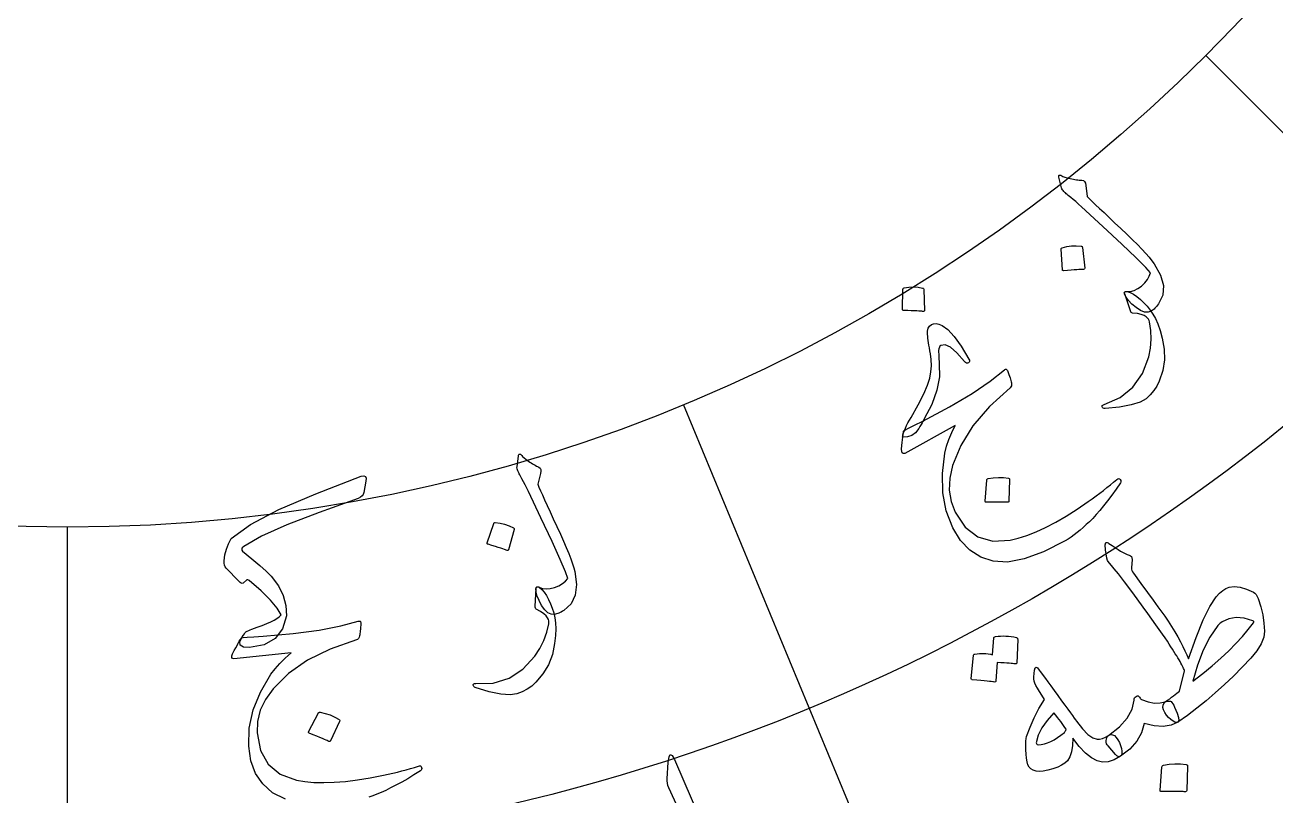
# Model space of a CAD drawing. Header units: millimetres. Extents: x -65 to 65, y -65 to 74.
# Drawn here: x -0.58 to 16.41, y -25.51 to -15.04 of the extents above; entities that cross this region are included whole.
import ezdxf

# ---------------------------------------------------------------- set-up
doc = ezdxf.new("R2010")
doc.units = ezdxf.units.MM
for name, color, linetype in [('CUT_OUTER', 1, 'Continuous'), ('ENGRAVE', 7, 'Continuous'), ('ENGRAVE_FINE', 8, 'Continuous'), ('GUIDE', 3, 'Continuous'), ('TEXT', 5, 'Continuous')]:
    doc.layers.add(name, color=color, linetype=linetype)

msp = doc.modelspace()

# ---------------------------------------------------------------- linework, layer by layer
at = {"layer": 'CUT_OUTER'}
msp.add_arc((0.0001, -0.0001), 64.9999, 179.965066, 0.000048, dxfattribs=at)
at = {"layer": 'ENGRAVE'}
for radius in [57.525, 48.6086, 39.6922, 30.7759, 21.8595]:
    msp.add_circle((0, 0), radius, dxfattribs=at)
at = {"layer": 'ENGRAVE_FINE'}
for points in [[(21.7618, -21.7618), (15.457, -15.457)], [(11.7774, -28.4332), (8.3653, -20.1955)], [(0, -30.7759), (0, -21.8595)]]:
    msp.add_lwpolyline(points, dxfattribs=at)
for radius in [53.0668, 44.1504, 35.2341, 26.3177]:
    msp.add_circle((0, 0), radius, dxfattribs=at)
at = {"layer": 'GUIDE'}
msp.add_circle((0, 0), 59.475, dxfattribs=at)
at = {"layer": 'TEXT'}
for points in [[(13.4666, -17.0819), (13.4731, -17.0788), (13.4811, -17.0787), (13.4904, -17.0816), (13.5012, -17.0875), (13.5176, -17.0963), (13.542, -17.1055), (13.5742, -17.1151), (13.6145, -17.1251), (13.6368, -17.1295), (13.6586, -17.1337), (13.6796, -17.1377), (13.7, -17.1414), (13.7198, -17.1445), (13.7389, -17.1469), (13.7574, -17.1484), (13.7753, -17.1492), (13.7951, -17.1544), (13.8108, -17.1682), (13.8222, -17.1905), (13.8294, -17.2214), (13.8466, -17.3685), (13.8769, -17.4), (13.9149, -17.4377), (13.9606, -17.4816), (14.0139, -17.5317), (14.0748, -17.5887), (14.1431, -17.6532), (14.2188, -17.7252), (14.3018, -17.8047), (14.385, -17.883), (14.4606, -17.956), (14.5286, -18.0237), (14.589, -18.0863), (14.6418, -18.1436), (14.6872, -18.1954), (14.7252, -18.2418), (14.7558, -18.2829), (14.8432, -18.4358), (14.8824, -18.5779), (14.873, -18.709), (14.8148, -18.829), (14.8032, -18.8455), (14.7914, -18.8607), (14.7793, -18.8745), (14.7669, -18.887), (14.7544, -18.8983), (14.7418, -18.9086), (14.7293, -18.9179), (14.7167, -18.9262), (14.6745, -18.9413), (14.626, -18.9384), (14.5714, -18.9172), (14.5106, -18.8778), (14.4529, -18.83), (14.4075, -18.7834), (14.3743, -18.7381), (14.3532, -18.6941), (14.3509, -18.6852), (14.3507, -18.6777), (14.3526, -18.6717), (14.3567, -18.667), (14.3632, -18.663), (14.3701, -18.6608), (14.3773, -18.6603), (14.3849, -18.6616), (14.4349, -18.6583), (14.4845, -18.6446), (14.5336, -18.6203), (14.5823, -18.5856), (14.6275, -18.5418), (14.6632, -18.4972), (14.6894, -18.4517), (14.7061, -18.4054), (14.6426, -18.3319), (14.513, -18.203), (14.3177, -18.0182), (14.0577, -17.7768), (13.7682, -17.5087), (13.73, -17.4729), (13.6929, -17.4398), (13.657, -17.4093), (13.6223, -17.3815), (13.6046, -17.3679), (13.5888, -17.3552), (13.5748, -17.3432), (13.5626, -17.3321), (13.5522, -17.3223), (13.5433, -17.3141), (13.5359, -17.3075), (13.53, -17.3025), (13.5181, -17.2903), (13.5089, -17.278), (13.5026, -17.2656), (13.4989, -17.2531), (13.4602, -17.1074), (13.4595, -17.099), (13.4603, -17.092), (13.4627, -17.0863), (13.4666, -17.0819)], [(13.491, -18.0861), (13.4917, -18.0806), (13.4946, -18.0755), (13.4996, -18.0707), (13.5069, -18.0663), (13.5699, -18.0507), (13.6336, -18.0415), (13.698, -18.0387), (13.7631, -18.0423), (13.7708, -18.0445), (13.7764, -18.0483), (13.7799, -18.0538), (13.7812, -18.0609), (13.8125, -18.3444), (13.8116, -18.3524), (13.8069, -18.3577), (13.7982, -18.3605), (13.7856, -18.3606), (13.7747, -18.3608), (13.7578, -18.3613), (13.7349, -18.3624), (13.706, -18.3639), (13.6708, -18.366), (13.6291, -18.3689), (13.5807, -18.3726), (13.5258, -18.3771), (13.5179, -18.3769), (13.5126, -18.3749), (13.5097, -18.371), (13.5093, -18.3652)], [(11.3441, -18.6273), (11.3452, -18.622), (11.3484, -18.6172), (11.3537, -18.613), (11.3611, -18.6095), (11.4236, -18.6009), (11.4863, -18.5987), (11.5491, -18.6029), (11.6122, -18.6135), (11.6196, -18.6165), (11.6247, -18.6208), (11.6277, -18.6266), (11.6284, -18.6338), (11.6371, -18.9164), (11.6356, -18.9241), (11.6306, -18.9289), (11.6219, -18.9307), (11.6096, -18.9295), (11.599, -18.9284), (11.5825, -18.9272), (11.5601, -18.9257), (11.5319, -18.9241), (11.4976, -18.9224), (11.4567, -18.9208), (11.4094, -18.9193), (11.3556, -18.9178), (11.348, -18.9168), (11.3429, -18.9142), (11.3404, -18.91), (11.3405, -18.9043)], [(14.3874, -18.6596), (14.4304, -18.674), (14.475, -18.6968), (14.5212, -18.728), (14.5689, -18.7677), (14.6151, -18.8121), (14.6589, -18.8599), (14.7003, -18.9111), (14.7392, -18.9658), (14.7732, -19.0256), (14.8057, -19.0997), (14.8367, -19.1882), (14.866, -19.2913), (14.8935, -19.442), (14.8961, -19.5898), (14.8736, -19.7343), (14.8258, -19.8756), (14.7923, -19.9434), (14.7511, -20.0062), (14.7023, -20.0638), (14.6458, -20.1162), (14.5648, -20.1629), (14.4447, -20.2008), (14.286, -20.2293), (14.0889, -20.2478), (14.0758, -20.2466), (14.065, -20.2428), (14.0565, -20.2365), (14.0503, -20.2275), (14.0481, -20.2178), (14.0517, -20.2089), (14.061, -20.201), (14.076, -20.194), (14.2931, -20.0992), (14.4672, -19.9593), (14.5971, -19.7755), (14.6818, -19.5488), (14.7048, -19.4281), (14.7142, -19.3082), (14.71, -19.1893), (14.6924, -19.0713), (14.6871, -19.0537), (14.678, -19.0366), (14.6651, -19.0198), (14.6484, -19.0035), (14.6212, -18.9863), (14.581, -18.972), (14.5276, -18.9607), (14.4612, -18.9522), (14.4527, -18.9493), (14.4451, -18.9431), (14.4387, -18.9337), (14.4332, -18.9208), (14.3557, -18.6921), (14.3534, -18.6832), (14.3532, -18.6758), (14.3552, -18.6697), (14.3592, -18.6651), (14.3657, -18.6611), (14.3726, -18.6588), (14.3798, -18.6583), (14.3874, -18.6596)], [(11.3394, -20.6358), (11.3453, -20.607), (11.3537, -20.577), (11.3645, -20.5458), (11.3779, -20.5134), (11.3936, -20.4797), (11.4117, -20.4444), (11.4319, -20.4076), (11.4545, -20.3692), (11.5521, -20.1967), (11.6265, -20.0502), (11.6786, -19.9299), (11.709, -19.8359), (11.7251, -19.7512), (11.732, -19.6677), (11.7297, -19.5853), (11.7184, -19.5041), (11.7108, -19.4646), (11.7039, -19.4268), (11.6978, -19.3906), (11.6924, -19.3561), (11.6878, -19.3238), (11.684, -19.2939), (11.681, -19.2666), (11.6789, -19.2419), (11.6799, -19.1968), (11.6888, -19.1595), (11.7056, -19.1302), (11.7303, -19.1087), (11.76, -19.0968), (11.7944, -19.0947), (11.8336, -19.1024), (11.8775, -19.1199), (11.9533, -19.1752), (12.039, -19.2698), (12.1345, -19.4039), (12.2396, -19.5775), (12.2476, -19.5941), (12.2496, -19.6084), (12.2454, -19.6202), (12.2351, -19.6297), (12.2215, -19.6348), (12.2077, -19.6335), (12.1936, -19.6257), (12.1791, -19.6114), (12.0769, -19.4924), (11.9894, -19.4163), (11.9164, -19.3833), (11.8577, -19.3932), (11.847, -19.4028), (11.8387, -19.4171), (11.8328, -19.4361), (11.8292, -19.4597), (11.8291, -19.4726), (11.8294, -19.4883), (11.83, -19.5069), (11.8309, -19.5283), (11.8322, -19.5526), (11.8338, -19.5798), (11.8358, -19.6098), (11.8381, -19.6426), (11.8388, -19.8183), (11.8051, -20.0017), (11.7363, -20.1927), (11.6318, -20.3909), (11.6307, -20.3929), (11.6273, -20.3991), (11.6216, -20.4093), (11.6136, -20.4235), (11.6033, -20.4419), (11.5907, -20.4643), (11.5757, -20.4908), (11.5584, -20.5214), (11.517, -20.5774), (11.4665, -20.6153), (11.4073, -20.6347), (11.3394, -20.6358)], [(11.6148, -20.4192), (11.9773, -20.2255), (12.2825, -20.0435), (12.531, -19.8757), (12.7236, -19.7243), (12.7294, -19.7195), (12.7351, -19.7164), (12.7408, -19.715), (12.7463, -19.7153), (12.7516, -19.7173), (12.7562, -19.721), (12.7602, -19.7262), (12.7635, -19.733), (12.7742, -19.7611), (12.7837, -19.7871), (12.792, -19.8109), (12.7992, -19.8327), (12.8053, -19.8522), (12.8102, -19.8697), (12.8139, -19.885), (12.8165, -19.8982), (12.8185, -19.9206), (12.8163, -19.9395), (12.8098, -19.9549), (12.7992, -19.9667), (12.5189, -20.223), (12.2952, -20.4832), (12.1284, -20.7493), (12.019, -21.023), (11.9813, -21.1952), (11.9743, -21.3583), (11.9987, -21.5124), (12.0549, -21.6574), (12.1908, -21.8585), (12.3599, -21.9897), (12.5628, -22.05), (12.7994, -22.0382), (12.9105, -22.0111), (13.0282, -21.973), (13.1522, -21.9239), (13.2824, -21.8636), (13.4186, -21.7924), (13.5606, -21.7103), (13.7081, -21.6172), (13.8609, -21.5131), (13.9142, -21.4745), (13.9663, -21.4361), (14.0171, -21.3979), (14.0668, -21.3597), (14.1148, -21.322), (14.1608, -21.2849), (14.205, -21.2485), (14.2471, -21.2127), (14.2606, -21.2027), (14.2728, -21.1993), (14.2837, -21.2027), (14.2933, -21.2127), (14.3011, -21.2266), (14.3047, -21.239), (14.3041, -21.2498), (14.2993, -21.2591), (14.2388, -21.346), (14.1801, -21.4268), (14.1234, -21.5015), (14.0688, -21.5702), (14.0167, -21.6329), (13.9674, -21.6897), (13.9209, -21.7406), (13.8774, -21.7856), (13.8347, -21.8254), (13.7926, -21.8632), (13.7511, -21.8991), (13.7101, -21.933), (13.6694, -21.9649), (13.6284, -21.9943), (13.5873, -22.0214), (13.5459, -22.0462), (13.2528, -22.1964), (12.9913, -22.2918), (12.763, -22.3333), (12.5688, -22.3222), (12.4001, -22.2655), (12.2529, -22.1711), (12.127, -22.0393), (12.0219, -21.8708), (11.9323, -21.6392), (11.8854, -21.3923), (11.8798, -21.1302), (11.9142, -20.8529), (11.9366, -20.7618), (11.9674, -20.669), (12.0066, -20.5742), (12.054, -20.4776), (11.3693, -20.8582), (11.3489, -20.8601), (11.335, -20.8512), (11.3277, -20.8313), (11.3268, -20.8006), (11.3308, -20.7531), (11.3344, -20.7102), (11.3378, -20.6721), (11.341, -20.6387), (11.344, -20.6101), (11.3471, -20.5866), (11.3501, -20.5681), (11.3532, -20.5547), (11.3705, -20.543), (11.42, -20.5167), (11.5014, -20.4756), (11.6148, -20.4192)], [(6.1381, -20.8678), (6.1453, -20.8674), (6.1527, -20.8702), (6.1603, -20.8764), (6.1681, -20.8858), (6.1801, -20.9001), (6.1992, -20.9178), (6.2256, -20.9387), (6.2593, -20.9629), (6.2783, -20.9754), (6.2969, -20.9874), (6.315, -20.9989), (6.3326, -21.0099), (6.3497, -21.0202), (6.3666, -21.0295), (6.3832, -21.0378), (6.3995, -21.0451), (6.416, -21.0574), (6.4254, -21.076), (6.4277, -21.101), (6.4229, -21.1323), (6.3841, -21.2753), (6.4005, -21.3158), (6.4217, -21.3649), (6.4477, -21.4227), (6.4786, -21.4891), (6.5139, -21.5646), (6.5532, -21.6499), (6.5966, -21.7449), (6.6441, -21.8496), (6.6922, -21.9532), (6.7352, -22.0491), (6.7731, -22.1373), (6.8058, -22.2179), (6.8335, -22.2907), (6.8563, -22.3557), (6.8743, -22.4129), (6.8874, -22.4624), (6.9116, -22.6369), (6.895, -22.7834), (6.8375, -22.9016), (6.7388, -22.9912), (6.722, -23.0022), (6.7053, -23.0119), (6.6889, -23.0203), (6.6728, -23.0273), (6.6569, -23.0331), (6.6415, -23.038), (6.6263, -23.0419), (6.6116, -23.0449), (6.5668, -23.0433), (6.5229, -23.0225), (6.4801, -22.9825), (6.4383, -22.9233), (6.4026, -22.8574), (6.3778, -22.7972), (6.3638, -22.7428), (6.3606, -22.6942), (6.3618, -22.6851), (6.3644, -22.678), (6.3685, -22.6731), (6.3739, -22.6704), (6.3815, -22.6691), (6.3887, -22.6695), (6.3956, -22.6718), (6.4022, -22.6758), (6.4498, -22.6914), (6.5009, -22.6971), (6.5556, -22.6929), (6.6137, -22.6788), (6.6719, -22.655), (6.7217, -22.6268), (6.7629, -22.5944), (6.7957, -22.5576), (6.7641, -22.4658), (6.6918, -22.2979), (6.5794, -22.0537), (6.4279, -21.7328), (6.2591, -21.3762), (6.2369, -21.3287), (6.2149, -21.2842), (6.1929, -21.2426), (6.171, -21.2039), (6.1597, -21.1846), (6.1497, -21.1669), (6.1412, -21.1506), (6.1341, -21.1358), (6.128, -21.1228), (6.1228, -21.1118), (6.1184, -21.1029), (6.1147, -21.0961), (6.1082, -21.0804), (6.1043, -21.0656), (6.103, -21.0517), (6.1043, -21.0388), (6.1227, -20.8891), (6.1251, -20.881), (6.1285, -20.8748), (6.1328, -20.8704), (6.1381, -20.8678)], [(4.0515, -21.2367), (4.0234, -21.3896), (4.0156, -21.4148), (4.0004, -21.4365), (3.9777, -21.4546), (3.9475, -21.4692), (3.4158, -21.6603), (2.9779, -21.8291), (2.636, -21.9815), (2.3922, -22.1222), (2.3732, -22.139), (2.3645, -22.1551), (2.3659, -22.1706), (2.3776, -22.1853), (2.5038, -22.2891), (2.6108, -22.3804), (2.6982, -22.4595), (2.7656, -22.5265), (2.8628, -22.6542), (2.9299, -22.7859), (2.9664, -22.9219), (2.9718, -23.0623), (2.9203, -23.2395), (2.8192, -23.3711), (2.6687, -23.4562), (2.4693, -23.494), (2.3871, -23.4892), (2.3433, -23.4632), (2.3378, -23.4164), (2.3705, -23.3488), (2.3873, -23.325), (2.4014, -23.306), (2.4128, -23.2916), (2.4214, -23.282), (2.441, -23.2709), (2.4608, -23.2609), (2.4807, -23.2521), (2.5007, -23.2445), (2.576, -23.2185), (2.644, -23.1934), (2.7048, -23.169), (2.7584, -23.1456), (2.8048, -23.1225), (2.8439, -23.0991), (2.8757, -23.0756), (2.9003, -23.0519), (2.8469, -22.9592), (2.7564, -22.8506), (2.6295, -22.7257), (2.467, -22.5839), (2.4586, -22.5779), (2.4504, -22.5744), (2.4425, -22.5732), (2.4349, -22.5744), (2.3836, -22.6188), (2.3723, -22.6228), (2.3587, -22.6197), (2.3429, -22.6097), (2.3248, -22.5925), (2.1526, -22.4186), (2.1395, -22.4001), (2.131, -22.377), (2.127, -22.3495), (2.1276, -22.3175), (2.1381, -22.2374), (2.1575, -22.16), (2.1858, -22.0854), (2.2228, -22.0136), (2.4839, -21.8223), (2.8672, -21.6221), (3.3694, -21.4065), (3.9874, -21.1669), (4.0219, -21.1606), (4.0441, -21.1701), (4.054, -21.1955), (4.0515, -21.2367)], [(12.4829, -21.2195), (12.4845, -21.2139), (12.4883, -21.2088), (12.4944, -21.2043), (12.5027, -21.2003), (12.5718, -21.1889), (12.6405, -21.1841), (12.7089, -21.1859), (12.7771, -21.1942), (12.7849, -21.197), (12.7903, -21.2013), (12.793, -21.2072), (12.7933, -21.2145), (12.7823, -21.5065), (12.7801, -21.5146), (12.7742, -21.5197), (12.7646, -21.5219), (12.7513, -21.5211), (12.7398, -21.5205), (12.7218, -21.5198), (12.6975, -21.5193), (12.6668, -21.5187), (12.6293, -21.5183), (12.5848, -21.5182), (12.5331, -21.5185), (12.4744, -21.5191), (12.4661, -21.5184), (12.4607, -21.5159), (12.4583, -21.5117), (12.4588, -21.5058)], [(5.7869, -21.8089), (5.7895, -21.804), (5.7941, -21.8003), (5.8006, -21.7978), (5.809, -21.7964), (5.8733, -21.8054), (5.9358, -21.8206), (5.9966, -21.842), (6.0556, -21.8695), (6.062, -21.8745), (6.0658, -21.8801), (6.067, -21.8865), (6.0655, -21.8936), (5.989, -22.1683), (5.9853, -22.1754), (5.9788, -22.1786), (5.9697, -22.1779), (5.958, -22.1733), (5.9478, -22.1694), (5.9319, -22.1636), (5.9103, -22.1561), (5.8829, -22.1467), (5.8495, -22.1356), (5.8097, -22.1227), (5.7634, -22.1082), (5.7108, -22.0919), (5.7035, -22.0888), (5.6993, -22.0849), (5.6981, -22.0802), (5.6999, -22.0748)], [(14.0912, -22.0989), (14.093, -22.0867), (14.0957, -22.0777), (14.0995, -22.0718), (14.1042, -22.069), (14.1115, -22.0682), (14.1198, -22.0699), (14.1292, -22.074), (14.1398, -22.0807), (14.1843, -22.1103), (14.226, -22.1374), (14.2648, -22.1619), (14.3009, -22.184), (14.3341, -22.203), (14.3643, -22.2185), (14.3915, -22.2306), (14.4158, -22.2392), (14.4346, -22.247), (14.4474, -22.2597), (14.4543, -22.2774), (14.4552, -22.3), (14.4467, -22.4134), (14.4478, -22.4313), (14.4526, -22.4495), (14.4612, -22.4679), (14.4735, -22.4867), (14.5755, -22.6243), (14.6652, -22.7458), (14.7424, -22.851), (14.8071, -22.9399), (14.8596, -23.0128), (14.9003, -23.0696), (14.929, -23.1104), (14.9458, -23.1351), (14.993, -23.2097), (15.0365, -23.2814), (15.0763, -23.3501), (15.1122, -23.4159), (15.1445, -23.4786), (15.1734, -23.5382), (15.1988, -23.5945), (15.2208, -23.6477), (15.324, -23.3559), (15.4203, -23.1184), (15.5113, -22.935), (15.5983, -22.8057), (15.6426, -22.7566), (15.6865, -22.7187), (15.73, -22.692), (15.7731, -22.6764), (15.8433, -22.6677), (15.922, -22.6762), (16.0092, -22.7018), (16.105, -22.7445), (16.1242, -22.7572), (16.1413, -22.7754), (16.1561, -22.7991), (16.1687, -22.8282), (16.2037, -22.9399), (16.2298, -23.0512), (16.2468, -23.1622), (16.2548, -23.2727), (16.2443, -23.3546), (16.21, -23.4429), (16.1517, -23.5375), (16.0694, -23.6381), (15.9511, -23.7619), (15.8311, -23.8816), (15.7093, -23.9972), (15.5858, -24.1088), (15.4608, -24.2159), (15.3343, -24.3182), (15.2066, -24.4158), (15.0776, -24.5085), (15.0598, -24.5137), (15.0379, -24.5095), (15.0121, -24.4962), (14.9822, -24.4735), (14.9496, -24.4433), (14.9225, -24.4113), (14.9008, -24.3776), (14.8845, -24.3421), (14.8757, -24.3079), (14.8765, -24.278), (14.8868, -24.2523), (14.9067, -24.2307), (14.9375, -24.2093), (14.9664, -24.1886), (14.9932, -24.1685), (15.018, -24.1491), (15.041, -24.1308), (15.0625, -24.1139), (15.0824, -24.0985), (15.1009, -24.0846), (15.1692, -23.8098), (15.1662, -23.8017), (15.1618, -23.7914), (15.1561, -23.7791), (15.1491, -23.7647), (15.1407, -23.7481), (15.131, -23.7295), (15.1199, -23.7087), (15.1075, -23.6859), (15.0936, -23.6613), (15.0783, -23.6352), (15.0615, -23.6076), (15.0433, -23.5785), (15.0238, -23.5481), (15.0036, -23.5163), (14.9824, -23.4832), (14.9604, -23.4487), (14.9352, -23.41), (14.9043, -23.3641), (14.8679, -23.3111), (14.8258, -23.2509), (14.7783, -23.1839), (14.7258, -23.1105), (14.6681, -23.0306), (14.6054, -22.9444), (14.4659, -22.7531), (14.3541, -22.6027), (14.2701, -22.4932), (14.2137, -22.4247), (14.176, -22.3815), (14.1481, -22.3483), (14.13, -22.3249), (14.1217, -22.3113), (14.1144, -22.2806), (14.1083, -22.2512), (14.1032, -22.2233), (14.0994, -22.1968), (14.0963, -22.1713), (14.094, -22.1465), (14.0923, -22.1224), (14.0912, -22.0989)], [(6.4052, -22.6749), (6.4398, -22.7043), (6.4727, -22.742), (6.5039, -22.7882), (6.5334, -22.8428), (6.5598, -22.9012), (6.5827, -22.9619), (6.602, -23.0248), (6.6177, -23.0901), (6.627, -23.1582), (6.6296, -23.2391), (6.6254, -23.3328), (6.6143, -23.4393), (6.5836, -23.5895), (6.531, -23.7276), (6.4563, -23.8534), (6.3594, -23.9667), (6.303, -24.0172), (6.2414, -24.0601), (6.1746, -24.0954), (6.1027, -24.123), (6.0101, -24.1361), (5.8846, -24.1266), (5.7267, -24.094), (5.5369, -24.0377), (5.5252, -24.0318), (5.5166, -24.0242), (5.511, -24.0152), (5.5086, -24.0046), (5.5102, -23.9947), (5.5168, -23.9878), (5.5284, -23.9839), (5.5449, -23.983), (5.7817, -23.9759), (5.9954, -23.9109), (6.1844, -23.7887), (6.3474, -23.6098), (6.4137, -23.5063), (6.467, -23.3985), (6.5074, -23.2866), (6.535, -23.1705), (6.5367, -23.1523), (6.5346, -23.133), (6.5289, -23.1126), (6.5194, -23.0912), (6.5006, -23.0651), (6.4685, -23.0369), (6.4233, -23.0066), (6.3648, -22.9739), (6.3579, -22.9681), (6.3533, -22.9596), (6.3508, -22.9483), (6.3505, -22.9344), (6.3637, -22.6933), (6.3649, -22.6842), (6.3675, -22.6772), (6.3716, -22.6723), (6.377, -22.6695), (6.3846, -22.6682), (6.3918, -22.6687), (6.3987, -22.6709), (6.4052, -22.6749)], [(15.6781, -23.146), (15.6634, -23.1567), (15.649, -23.1689), (15.635, -23.1824), (15.6214, -23.1973), (15.5129, -23.3541), (15.4204, -23.5321), (15.3436, -23.7316), (15.2821, -23.9528), (15.4178, -23.8468), (15.544, -23.7425), (15.6608, -23.6401), (15.7683, -23.5397), (15.8662, -23.4412), (15.9547, -23.3446), (16.0337, -23.25), (16.1033, -23.1574), (16.1092, -23.1481), (16.1103, -23.1404), (16.1064, -23.1345), (16.0977, -23.1304), (15.9791, -23.0963), (15.8698, -23.0875), (15.7695, -23.104), (15.6781, -23.146)], [(12.5788, -23.3645), (12.5804, -23.3585), (12.5844, -23.3532), (12.5907, -23.3488), (12.5994, -23.3451), (12.6354, -23.3409), (12.6711, -23.3383), (12.7066, -23.3373), (12.7417, -23.338), (12.7769, -23.3404), (12.8124, -23.3447), (12.8482, -23.3509), (12.8844, -23.3589), (12.8928, -23.3628), (12.8987, -23.3686), (12.9021, -23.3763), (12.9032, -23.3858), (12.8898, -23.7072), (12.8875, -23.7126), (12.8815, -23.7158), (12.872, -23.7168), (12.8588, -23.7158), (12.8489, -23.7135), (12.8336, -23.7113), (12.813, -23.7093), (12.787, -23.7072), (12.7553, -23.7051), (12.7176, -23.7029), (12.674, -23.7004), (12.6245, -23.6977), (12.6078, -23.9485), (12.6054, -23.9571), (12.5992, -23.9622), (12.5891, -23.9637), (12.5752, -23.9615), (12.5631, -23.9597), (12.5444, -23.9572), (12.5189, -23.9542), (12.4868, -23.9505), (12.4476, -23.9464), (12.401, -23.942), (12.347, -23.9373), (12.2855, -23.9322), (12.2782, -23.9298), (12.2736, -23.9261), (12.2717, -23.921), (12.2725, -23.9144), (12.3011, -23.6018), (12.3028, -23.5958), (12.3069, -23.5906), (12.3133, -23.5862), (12.3221, -23.5827), (12.3522, -23.5781), (12.3822, -23.5753), (12.4122, -23.5742), (12.4422, -23.5749), (12.4721, -23.5772), (12.5017, -23.5808), (12.5312, -23.5858), (12.5604, -23.5922)], [(13.1326, -23.8015), (13.1396, -23.7717), (13.1525, -23.7615), (13.1712, -23.7708), (13.1957, -23.7997), (13.2087, -23.8181), (13.227, -23.8434), (13.2507, -23.8756), (13.2797, -23.9147), (13.314, -23.9612), (13.3539, -24.0155), (13.3991, -24.0777), (13.4498, -24.1477), (13.4997, -24.2165), (13.5444, -24.278), (13.5839, -24.3324), (13.6181, -24.3796), (13.6469, -24.4194), (13.6703, -24.4516), (13.6881, -24.4763), (13.7004, -24.4934), (13.7811, -24.5996), (13.8547, -24.6759), (13.9212, -24.7225), (13.9806, -24.7392), (14.0157, -24.7388), (14.0535, -24.7302), (14.0939, -24.7131), (14.137, -24.6877), (14.165, -24.6772), (14.1918, -24.6782), (14.2174, -24.6909), (14.2418, -24.7153), (14.2646, -24.7484), (14.2836, -24.7843), (14.2989, -24.8228), (14.3104, -24.864), (14.3161, -24.9014), (14.3162, -24.9317), (14.3105, -24.9548), (14.299, -24.9708), (14.2142, -25.0182), (14.1329, -25.0444), (14.0552, -25.0496), (13.9815, -25.0338), (13.9043, -24.9931), (13.8234, -24.9279), (13.7386, -24.8384), (13.6502, -24.7245), (13.6469, -24.8253), (13.6336, -24.9104), (13.6103, -24.9796), (13.5771, -25.033), (13.5435, -25.0638), (13.4996, -25.0924), (13.4456, -25.1185), (13.3815, -25.1422), (13.311, -25.1617), (13.2494, -25.1732), (13.1967, -25.1768), (13.1529, -25.1726), (13.1128, -25.1601), (13.081, -25.1416), (13.0576, -25.1173), (13.0424, -25.0872), (13.0304, -25.0459), (13.0216, -24.9979), (13.0158, -24.9432), (13.0131, -24.8817), (13.0128, -24.8187), (13.0145, -24.7675), (13.0181, -24.7279), (13.0238, -24.7001), (13.07, -24.5742), (13.1259, -24.4487), (13.1915, -24.3238), (13.2667, -24.1992), (13.2291, -24.1405), (13.1974, -24.0894), (13.1714, -24.0461), (13.1511, -24.0105), (13.1363, -23.9793), (13.1267, -23.9494), (13.1223, -23.9208), (13.1231, -23.8935)], [(14.9067, -24.2307), (14.9364, -24.2234), (14.9596, -24.2205), (14.9765, -24.222), (14.987, -24.228), (14.9979, -24.2405), (15.0092, -24.2569), (15.0208, -24.2774), (15.0328, -24.302), (15.0666, -24.3836), (15.0854, -24.4452), (15.089, -24.4869), (15.0776, -24.5085), (14.985, -24.5491), (14.8779, -24.5657), (14.7567, -24.5581), (14.6216, -24.5263), (14.5852, -24.6509), (14.5193, -24.7668), (14.4239, -24.8735), (14.299, -24.9708), (14.2827, -24.9763), (14.2657, -24.9742), (14.2482, -24.9646), (14.2302, -24.9475), (14.1292, -24.8299), (14.118, -24.8167), (14.1101, -24.8001), (14.1056, -24.78), (14.1043, -24.7565), (14.1068, -24.7363), (14.1131, -24.7181), (14.1231, -24.7019), (14.137, -24.6877), (14.2838, -24.5717), (14.3903, -24.4527), (14.4565, -24.3314), (14.4828, -24.2082), (14.4848, -24.1922), (14.4903, -24.1783), (14.4992, -24.1666), (14.5115, -24.1571), (14.5248, -24.1515), (14.5368, -24.1515), (14.5473, -24.157), (14.5564, -24.1682), (14.5638, -24.1796), (14.571, -24.189), (14.5781, -24.1964), (14.5851, -24.2017), (14.6754, -24.2326), (14.7592, -24.2477), (14.8363, -24.2471), (14.9067, -24.2307)], [(3.4057, -24.3822), (3.4093, -24.3776), (3.4148, -24.3744), (3.4221, -24.3725), (3.4314, -24.372), (3.4995, -24.388), (3.5648, -24.4099), (3.6274, -24.4377), (3.6872, -24.4715), (3.6933, -24.4771), (3.6966, -24.4831), (3.6969, -24.4896), (3.6943, -24.4965), (3.5723, -24.762), (3.5673, -24.7686), (3.5599, -24.7711), (3.5502, -24.7694), (3.5381, -24.7636), (3.5277, -24.7586), (3.5114, -24.7511), (3.4892, -24.7413), (3.461, -24.729), (3.4266, -24.7143), (3.3854, -24.6972), (3.3376, -24.6777), (3.2831, -24.6557), (3.2757, -24.6518), (3.2717, -24.6475), (3.2711, -24.6427), (3.2738, -24.6375)], [(13.3949, -24.381), (13.3023, -24.4829), (13.2314, -24.5844), (13.1824, -24.6855), (13.1552, -24.7864), (13.1559, -24.7978), (13.1606, -24.8061), (13.1692, -24.8113), (13.1818, -24.8133), (13.2228, -24.8098), (13.2648, -24.8014), (13.3078, -24.788), (13.3518, -24.7696), (13.3966, -24.7463), (13.4424, -24.718), (13.4891, -24.6847), (13.5366, -24.6464), (13.5433, -24.6393), (13.5494, -24.63), (13.5547, -24.6186), (13.5593, -24.6049), (13.5431, -24.58), (13.5257, -24.5542), (13.507, -24.5275), (13.487, -24.4999), (13.4659, -24.4715), (13.4435, -24.4422), (13.4198, -24.412), (13.3949, -24.381)], [(14.8617, -25.1129), (14.8635, -25.1066), (14.8678, -25.1009), (14.8746, -25.0958), (14.8839, -25.0913), (14.9614, -25.0784), (15.0385, -25.0729), (15.1154, -25.0748), (15.1919, -25.0841), (15.2007, -25.0873), (15.2067, -25.0921), (15.2099, -25.0987), (15.2102, -25.107), (15.199, -25.4351), (15.1966, -25.4442), (15.1901, -25.45), (15.1793, -25.4524), (15.1643, -25.4516), (15.1514, -25.4509), (15.1313, -25.4502), (15.104, -25.4496), (15.0695, -25.4489), (15.0275, -25.4485), (14.9774, -25.4486), (14.9195, -25.449), (14.8536, -25.4497), (14.8443, -25.4489), (14.8382, -25.4461), (14.8355, -25.4414), (14.836, -25.4348)]]:
    msp.add_lwpolyline(points, close=True, dxfattribs=at)
for points in [[(2.9596, -25.5522), (2.7853, -25.4656), (2.6525, -25.3472), (2.5543, -25.2025), (2.4903, -25.0319), (2.4599, -24.8356), (2.4685, -24.5875), (2.5224, -24.3419), (2.6203, -24.0987), (2.7608, -23.8572), (2.8173, -23.7823), (2.8821, -23.709), (2.9553, -23.6373), (3.0369, -23.5671), (2.2577, -23.648), (2.2382, -23.6418), (2.229, -23.6281), (2.23, -23.6069), (2.2413, -23.5784), (2.2636, -23.5362), (2.2838, -23.4982), (2.3019, -23.4645), (2.3179, -23.435), (2.332, -23.4099), (2.344, -23.3895), (2.3541, -23.3737), (2.3622, -23.3626), (2.3827, -23.3587), (2.4385, -23.3539), (2.5296, -23.3481), (2.656, -23.3407), (2.656, -23.3407), (3.0655, -23.3051), (3.4176, -23.2577), (3.7121, -23.2011), (3.9486, -23.1375), (3.9559, -23.1354), (3.9624, -23.1348), (3.9681, -23.1357), (3.9731, -23.1382), (3.9771, -23.1421), (3.9799, -23.1473), (3.9815, -23.1536), (3.9819, -23.1612), (3.9807, -23.1913), (3.9792, -23.2189), (3.9775, -23.2441), (3.9756, -23.2669), (3.9735, -23.2873), (3.9711, -23.3053), (3.9686, -23.3208), (3.9658, -23.3339), (3.9588, -23.3553), (3.9493, -23.3719), (3.9373, -23.3835), (3.9229, -23.3902), (3.5644, -23.5157), (3.2565, -23.667), (2.9986, -23.8462), (2.7904, -24.0549), (2.688, -24.1984), (2.6175, -24.3457), (2.5794, -24.4969), (2.5741, -24.6524), (2.62, -24.8907), (2.7239, -25.0778), (2.8868, -25.213), (3.109, -25.2951), (3.2219, -25.3138), (3.345, -25.3251), (3.4783, -25.3286), (3.6218, -25.3244), (3.7751, -25.3124), (3.9379, -25.2926), (4.11, -25.265), (4.2915, -25.2293), (4.3557, -25.2149), (4.4186, -25.2), (4.4804, -25.1848), (4.5411, -25.1692), (4.6, -25.1534), (4.657, -25.1374), (4.7119, -25.1212), (4.7647, -25.1049), (4.781, -25.101), (4.7935, -25.1027), (4.8023, -25.1101), (4.8072, -25.1231), (4.8089, -25.1389), (4.8073, -25.1517), (4.8025, -25.1615), (4.7945, -25.1681), (4.7046, -25.2242), (4.6189, -25.2754), (4.5374, -25.3219), (4.4602, -25.3636), (4.3877, -25.4008), (4.32, -25.4336), (4.2573, -25.4622), (4.1995, -25.4864), (4.1447, -25.5062), (4.0911, -25.5244)], [(8.4407, -26.0005), (8.1661, -25.3999), (8.1538, -25.3672), (8.1456, -25.3361), (8.1415, -25.3065), (8.1414, -25.2784), (8.1578, -25.0521), (8.1679, -24.9783), (8.1853, -24.9478), (8.2102, -24.9606), (8.2427, -25.0167), (8.5973, -25.8346)]]:
    msp.add_lwpolyline(points, dxfattribs=at)

doc.saveas('drawing.dxf')
